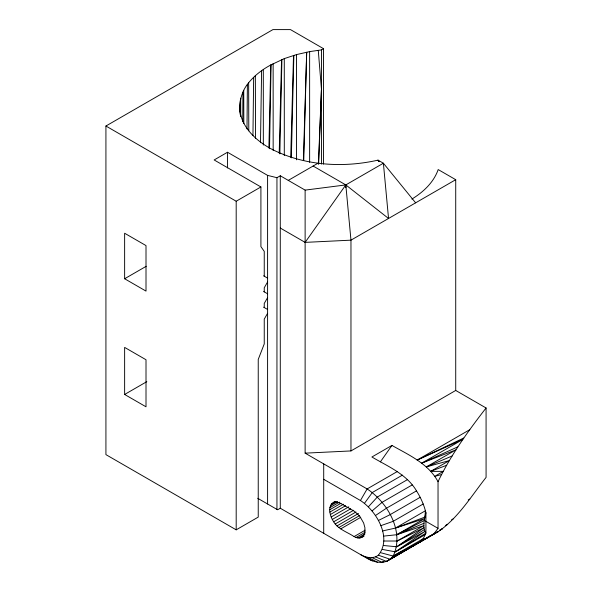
<?xml version="1.0" encoding="UTF-8"?>
<svg xmlns="http://www.w3.org/2000/svg" width="592" height="592" viewBox="0 0 592 592"><rect width="100%" height="100%" fill="white"/><g stroke="black" fill="none" stroke-linecap="round" stroke-linejoin="round"><path stroke-width="0.89" d="M321.441 164.088L321.471 49.906L323.558 48.699L290.472 29.6L272.934 29.6L105.924 126.022L105.924 454.626L236.193 529.833L258.238 517.105L258.238 359.425L264.247 343.93L264.247 319.11L267.591 313.323M323.55 164.08L323.558 48.699M240.315 114.929C238.628 103.437 241.099 91.693 248.647 82.732C254.708 75.384 262.337 69.471 270.729 65.009L284.286 58.608L296.533 54.59L309.631 51.608L321.471 49.906M242.757 121.715L242.92 92.197M246.997 128.93L247.382 84.538M252.947 135.561L253.657 77.323M260.487 142.731L261.605 70.677M269.515 148.718L271.092 64.743M268.901 148.037L270.729 65.009M279.853 153.89L281.91 59.629M291.338 157.849L293.861 55.433M279.209 153.084L281.548 59.829M290.709 157.206L293.521 55.581M303.77 160.299L306.686 52.251L303.378 160.417M318.659 164.006L321.441 89.229L318.267 50.35M318.407 164.065L321.441 89.229M360.447 554.519C365.775 557.62 373.056 559.277 378.355 555.215L390.15 559.27L393.162 556.051L420.72 541.488L433.877 533.895L438.036 528.345L438.036 481.696C428.386 463.617 408.88 455.033 391.941 445.428L371.902 456.994C387.901 466.452 406.615 474.081 416.509 490.872C420.742 497.62 424.05 504.961 425.922 512.716C424.627 519.221 422.015 526.991 425.922 533.081L423.221 538.69L420.72 541.488L390.15 559.27C383.342 564.487 373.981 562.363 367.121 558.374L280.282 508.232L277.611 509.779L257.727 498.301M364.139 535.989C361.32 538.528 357.205 538.609 354.097 536.581C347.149 531.986 338.187 529.315 333.651 521.796C329.907 516.15 326.643 505.228 334.687 501.698M378.355 555.215C392.503 537.832 376.468 510.903 360.447 500.521L323.706 479.305M264.247 276.19L264.247 251.371L260.909 246.612L260.909 186.961L214.149 159.958L227.506 152.248L267.591 175.387L276.945 177.704L280.282 175.772L305.124 190.113L305.124 453.154L367.121 488.948C387.76 502.475 404.721 531.89 393.162 556.051L380.693 552.706M239.612 110.867L240.345 100.137M438.036 481.696C450.764 455.137 468.08 431.168 486.076 407.977L455.722 390.454L350.967 450.934L305.124 453.154M362.541 536.907L364.457 534.184L364.953 527.909L363.643 523.002L359.61 516.017L354.097 511.125L340.74 503.415L336.966 502.001L333.651 502.297M267.591 281.977L264.247 287.764L264.247 291.863M267.591 297.65L264.247 303.437L264.247 307.537M360.447 500.521L367.121 488.948L397.188 471.595M380.367 461.886L391.941 445.428M280.282 228.038L305.124 242.38L345.809 184.919L383.387 163.222L415.643 202.827M364.502 503.274L372.346 492.492L402.405 475.132M375.476 556.88L386.45 561.408L437.954 531.853C458.23 518.022 471.151 496.303 486.076 477.404L486.076 407.977M368.439 506.767L377.407 496.977L407.466 479.624M372.131 510.889L382.158 502.275L412.217 484.922M375.476 515.514L386.45 508.225L416.509 490.872M424.316 529.655L396.729 546.779L383.468 545.498M411.884 199.082C423.265 192.104 433.699 182.447 438.191 169.564L455.722 179.687L455.722 390.454M386.45 561.408L430.724 535.553M432.308 534.628L437.051 531.86M439.419 530.476L442.587 528.626L439.36 530.432M382.158 562.4L383.757 561.468L382.158 562.4L372.131 557.649M445.295 525.681L447.693 524.29L446.079 525.163M390.15 559.27L434.698 533.481L420.72 541.488M105.924 126.022L236.193 201.228L260.909 186.961M288.274 180.382L318.244 163.081M124.631 278.751L146.009 291.094L146.009 245.584L124.631 233.241L124.631 278.751L146.217 266.289M455.722 179.687L350.967 240.16L305.124 242.38M124.631 394.457L146.009 406.8L146.009 359.744L124.631 347.4L124.631 394.457L146.823 381.648M331.194 504.266L335.982 501.498M330.38 505.805L337.566 501.653M329.885 507.662L339.468 502.127M329.714 509.779L340.896 503.318M441.639 474.532L434.58 476.405L443.364 471.35L430.613 471.38L449.417 460.561L426.329 466.91L455.936 449.853L421.83 463.092L462.789 439.479L417.227 460.021L469.811 429.666M329.885 512.08L343.464 504.243M330.38 514.515L345.558 505.753M331.194 516.994L348.762 506.848M332.297 519.443L350.664 508.839M333.651 521.796L353.624 510.274M335.227 523.979L355.992 511.991M336.966 525.925L358.53 513.471M338.824 527.568L359.588 515.58M340.74 528.871L360.706 517.341M420.216 497.287L390.15 514.64L378.355 520.501M354.097 536.581L365.279 530.129M356.014 537.492L365.597 531.956M357.871 537.987L365.057 533.843M359.61 538.061L363.606 535.753M423.221 503.977L393.162 521.337L380.693 525.711M383.468 536.123L396.729 534.724L424.634 518.592L395.375 528.101L382.417 530.972M383.823 541.014L397.188 541.014L423.909 525.592L396.729 534.724L424.309 520.494M468.22 500.003L469.811 499.086M425.433 534.487L395.375 551.84L382.417 549.435M393.162 556.051L423.221 538.69M451.592 519.813L453.183 518.903M433.877 533.895L437.954 531.853M397.188 541.014L424.005 527.709L396.729 546.779L424.908 531.468L395.375 551.84L425.922 533.081L425.922 512.716M417.227 460.021L463.765 438.028M421.83 463.092L457.823 446.856M426.329 466.91L452.088 455.995M396.729 534.724L423.998 523.261M430.613 471.38L446.664 465.275M305.124 190.113L345.809 184.919L388.544 218.47L383.387 163.222L378.036 160.136C343.205 168.017 305.206 165.723 272.905 149.783C256.358 141.34 239.634 126.303 239.612 106.249M368.439 557.501L377.407 562.215M364.502 556.45L372.346 560.861M313.116 166.041L345.809 184.919L350.967 240.16L350.967 450.934M263.625 275.828L267.591 278.122M263.625 291.508L267.591 293.795M263.625 307.181L267.591 309.468M425.271 520.975L438.036 528.345M379.198 161.557L378.036 160.136L378.976 161.705M255.337 75.628L255.552 138.38M248.647 82.732L248.788 130.825M243.734 90.302L243.815 123.573M273.141 63.581L273.164 150.353M263.314 69.405L263.336 145.099M240.707 98.191L240.729 116.668M239.716 108.203L239.716 110.978M345.809 184.919L345.809 187.671M323.706 463.876L323.706 533.303M309.631 51.608L309.638 162.378M296.533 54.59L296.54 159.825M284.286 58.608L284.301 155.541M280.282 175.772L280.282 508.232M276.945 177.704L276.945 509.394M267.591 175.387L267.591 503.992M236.193 201.228L236.193 529.833M227.506 152.248L227.506 167.936M425.433 510.741L424.893 517.112L395.375 528.101L425.433 510.741"/></g></svg>
